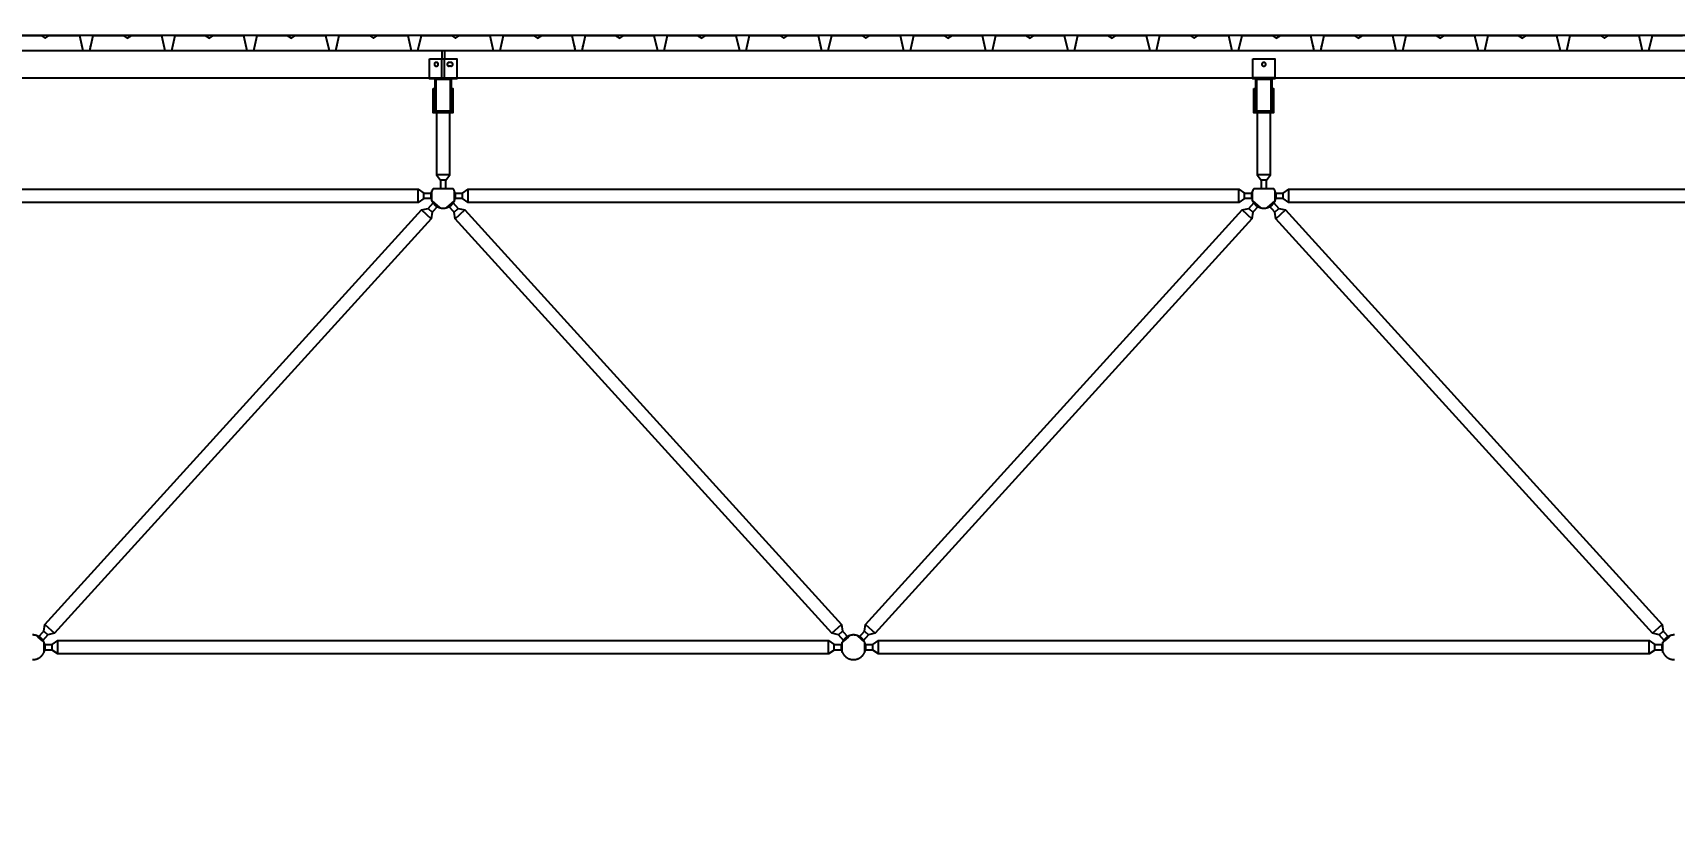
# Model space of a CAD drawing. Header units: centimetres. Extents: x 26569 to 160723, y -3143 to 14565.
# Drawn here: x 33276.7 to 33576.7, y 6232.1 to 6374.3 of the extents above; entities that cross this region are included whole.
import ezdxf

# ---------------------------------------------------------------- set-up
doc = ezdxf.new("R2010")
doc.units = ezdxf.units.CM
doc.header["$LTSCALE"] = 100
doc.linetypes.add('HIDDEN', pattern=[9.525, 6.35, -3.175])
for name, color, linetype in [('A-ANNO-DIMS', 187, 'Continuous'), ('A-ELEV-02', 253, 'Continuous'), ('A-WALL-INSL', 249, 'Continuous'), ('A-WALL-SNWPNL', 200, 'Continuous'), ('S-STEL', 3, 'Continuous')]:
    doc.layers.add(name, color=color, linetype=linetype)
doc.styles.add('Fields_100', font='act_simplex.shx', dxfattribs={"width": 0.8, "height": 20})
doc.dimstyles.new('FIELDS_100', dxfattribs={"dimscale": 0, "dimtxt": 20, "dimasz": 5, "dimexe": 5, "dimexo": 5, "dimgap": 5, "dimtad": 0, "dimdec": 0, "dimzin": 0, "dimdsep": 46, "dimtxsty": 'Fields_100', "dimblk": 'DOT', "dimcen": 0.09, "dimclrt": 50, "dimadec": 0, "dimazin": 0, "dimtfac": 1, "dimtdec": 0, "dimtix": 1, "dimtofl": 0, "dimtmove": 1, "dimatfit": 3, "dimfxl": 5, "dimfxlon": 1, "dimtolj": 1, "dimtzin": 0, "dimarcsym": 0})

# ---------------------------------------------------------------- blocks, each defined once
blk = doc.blocks.new('_Dot')
at = {"color": 0, "linetype": 'ByBlock', "lineweight": -2}
blk.add_line((-0.5, 0), (-1, 0), dxfattribs=at)
at = {"color": 0, "linetype": 'ByBlock', "const_width": 0.5}
blk.add_lwpolyline([(-0.25, 0, 1), (0.25, 0, 1)], format="xyb", close=True, dxfattribs=at)
blk = doc.blocks.new('*D691')
at = {"layer": 'A-ANNO-DIMS', "color": 0, "lineweight": -2, "transparency": 16777216}
for p, q in [((33126.73, 6649.56), (33126.73, 6659.56)), ((34026.73, 6649.56), (34026.73, 6659.56)), ((33131.73, 6654.56), (33545.07, 6654.56)), ((34021.73, 6654.56), (33608.4, 6654.56))]:
    blk.add_line(p, q, dxfattribs=at)
at = {"layer": 'DEFPOINTS', "color": 0, "transparency": 16777216}
for p in [(34026.73, 6654.56), (33126.73, 6232.06), (34026.73, 6232.06)]:
    blk.add_point(p, dxfattribs=at)
at = {"layer": 'A-ANNO-DIMS', "color": 0, "lineweight": -2, "transparency": 16777216, "xscale": 5, "yscale": 5, "zscale": 5, "rotation": 180}
blk.add_blockref('_Dot', (33126.73, 6654.56), dxfattribs=at)
at = {"layer": 'A-ANNO-DIMS', "color": 0, "lineweight": -2, "transparency": 16777216, "xscale": 5, "yscale": 5, "zscale": 5}
blk.add_blockref('_Dot', (34026.73, 6654.56), dxfattribs=at)
at = {"layer": 'A-ANNO-DIMS', "color": 50, "transparency": 16777216, "insert": (33576.73, 6654.56), "char_height": 20, "attachment_point": 5, "style": 'Fields_100'}
blk.add_mtext('\\A1;1800', dxfattribs=at)

msp = doc.modelspace()

# ---------------------------------------------------------------- linework, layer by layer
at = {"layer": 'A-ELEV-02'}
for points in [[(32200.48, 6371.06), (36699.23, 6371.06)], [(33351.48, 6371.06), (33351.48, 6369.56)], [(33351.98, 6371.06), (33351.98, 6369.56)], [(32200.48, 6366.06), (36699.23, 6366.06)], [(33349.23, 6366.06), (33354.23, 6366.06)], [(33352.83, 6368.91), (33352.83, 6368.91), (33352.82, 6368.91), (33352.81, 6368.91), (33352.8, 6368.91), (33352.79, 6368.91), (33352.79, 6368.91), (33352.78, 6368.91), (33352.77, 6368.91), (33352.76, 6368.9), (33352.75, 6368.9), (33352.75, 6368.9), (33352.74, 6368.9), (33352.73, 6368.9), (33352.72, 6368.89), (33352.71, 6368.89), (33352.71, 6368.89), (33352.7, 6368.88), (33352.69, 6368.88), (33352.68, 6368.88), (33352.67, 6368.87), (33352.67, 6368.87), (33352.66, 6368.86), (33352.65, 6368.86), (33352.64, 6368.86), (33352.64, 6368.85), (33352.63, 6368.84), (33352.62, 6368.84), (33352.61, 6368.83), (33352.61, 6368.83), (33352.6, 6368.82), (33352.59, 6368.82), (33352.59, 6368.81), (33352.58, 6368.8), (33352.57, 6368.8), (33352.57, 6368.79), (33352.56, 6368.78), (33352.56, 6368.78), (33352.55, 6368.77), (33352.55, 6368.76), (33352.54, 6368.75), (33352.54, 6368.75), (33352.53, 6368.74), (33352.53, 6368.73), (33352.52, 6368.72), (33352.52, 6368.72), (33352.52, 6368.71), (33352.51, 6368.7), (33352.51, 6368.69), (33352.51, 6368.68), (33352.5, 6368.67), (33352.5, 6368.67), (33352.5, 6368.66), (33352.5, 6368.65), (33352.49, 6368.64), (33352.49, 6368.63), (33352.49, 6368.63), (33352.49, 6368.62), (33352.49, 6368.61), (33352.49, 6368.6), (33352.49, 6368.59), (33352.49, 6368.59), (33352.48, 6368.58), (33352.48, 6368.57), (33352.48, 6368.56), (33352.48, 6368.55), (33352.48, 6368.55), (33352.49, 6368.54), (33352.49, 6368.53), (33352.49, 6368.52), (33352.49, 6368.51), (33352.49, 6368.51), (33352.49, 6368.5), (33352.49, 6368.49), (33352.49, 6368.48), (33352.5, 6368.47), (33352.5, 6368.47), (33352.5, 6368.46), (33352.5, 6368.45), (33352.51, 6368.44), (33352.51, 6368.43), (33352.51, 6368.43), (33352.52, 6368.42), (33352.52, 6368.41), (33352.52, 6368.4), (33352.53, 6368.39), (33352.53, 6368.39), (33352.54, 6368.38), (33352.54, 6368.37), (33352.55, 6368.36), (33352.55, 6368.36), (33352.56, 6368.35), (33352.56, 6368.34), (33352.57, 6368.33), (33352.57, 6368.33), (33352.58, 6368.32), (33352.59, 6368.31), (33352.59, 6368.31), (33352.6, 6368.3), (33352.61, 6368.3), (33352.61, 6368.29), (33352.62, 6368.28), (33352.63, 6368.28), (33352.64, 6368.27), (33352.64, 6368.27), (33352.65, 6368.26), (33352.66, 6368.26), (33352.67, 6368.26), (33352.67, 6368.25), (33352.68, 6368.25), (33352.69, 6368.24), (33352.7, 6368.24), (33352.71, 6368.24), (33352.71, 6368.23), (33352.72, 6368.23), (33352.73, 6368.23), (33352.74, 6368.23), (33352.75, 6368.22), (33352.75, 6368.22), (33352.76, 6368.22), (33352.77, 6368.22), (33352.78, 6368.22), (33352.79, 6368.22), (33352.79, 6368.21), (33352.8, 6368.21), (33352.81, 6368.21), (33352.82, 6368.21), (33352.83, 6368.21), (33352.83, 6368.21)], [(33353.13, 6368.91), (33352.83, 6368.91)], [(33353.13, 6368.21), (33352.83, 6368.21)], [(33353.13, 6368.21), (33353.14, 6368.21), (33353.15, 6368.21), (33353.16, 6368.21), (33353.17, 6368.21), (33353.17, 6368.21), (33353.18, 6368.22), (33353.19, 6368.22), (33353.2, 6368.22), (33353.21, 6368.22), (33353.21, 6368.22), (33353.22, 6368.22), (33353.23, 6368.23), (33353.24, 6368.23), (33353.25, 6368.23), (33353.26, 6368.23), (33353.26, 6368.24), (33353.27, 6368.24), (33353.28, 6368.24), (33353.29, 6368.25), (33353.3, 6368.25), (33353.3, 6368.26), (33353.31, 6368.26), (33353.32, 6368.26), (33353.33, 6368.27), (33353.33, 6368.27), (33353.34, 6368.28), (33353.35, 6368.28), (33353.35, 6368.29), (33353.36, 6368.3), (33353.37, 6368.3), (33353.38, 6368.31), (33353.38, 6368.31), (33353.39, 6368.32), (33353.39, 6368.33), (33353.4, 6368.33), (33353.41, 6368.34), (33353.41, 6368.35), (33353.42, 6368.36), (33353.42, 6368.36), (33353.43, 6368.37), (33353.43, 6368.38), (33353.44, 6368.39), (33353.44, 6368.39), (33353.45, 6368.4), (33353.45, 6368.41), (33353.45, 6368.42), (33353.46, 6368.43), (33353.46, 6368.43), (33353.46, 6368.44), (33353.47, 6368.45), (33353.47, 6368.46), (33353.47, 6368.47), (33353.47, 6368.47), (33353.48, 6368.48), (33353.48, 6368.49), (33353.48, 6368.5), (33353.48, 6368.51), (33353.48, 6368.51), (33353.48, 6368.52), (33353.48, 6368.53), (33353.48, 6368.54), (33353.48, 6368.55), (33353.48, 6368.55), (33353.48, 6368.56), (33353.48, 6368.57), (33353.48, 6368.58), (33353.48, 6368.59), (33353.48, 6368.59), (33353.48, 6368.6), (33353.48, 6368.61), (33353.48, 6368.62), (33353.48, 6368.63), (33353.48, 6368.63), (33353.48, 6368.64), (33353.47, 6368.65), (33353.47, 6368.66), (33353.47, 6368.67), (33353.47, 6368.67), (33353.46, 6368.68), (33353.46, 6368.69), (33353.46, 6368.7), (33353.45, 6368.71), (33353.45, 6368.72), (33353.45, 6368.72), (33353.44, 6368.73), (33353.44, 6368.74), (33353.43, 6368.75), (33353.43, 6368.75), (33353.42, 6368.76), (33353.42, 6368.77), (33353.41, 6368.78), (33353.41, 6368.78), (33353.4, 6368.79), (33353.39, 6368.8), (33353.39, 6368.8), (33353.38, 6368.81), (33353.38, 6368.82), (33353.37, 6368.82), (33353.36, 6368.83), (33353.35, 6368.83), (33353.35, 6368.84), (33353.34, 6368.84), (33353.33, 6368.85), (33353.33, 6368.86), (33353.32, 6368.86), (33353.31, 6368.86), (33353.3, 6368.87), (33353.3, 6368.87), (33353.29, 6368.88), (33353.28, 6368.88), (33353.27, 6368.88), (33353.26, 6368.89), (33353.26, 6368.89), (33353.25, 6368.89), (33353.24, 6368.9), (33353.23, 6368.9), (33353.22, 6368.9), (33353.21, 6368.9), (33353.21, 6368.9), (33353.2, 6368.91), (33353.19, 6368.91), (33353.18, 6368.91), (33353.17, 6368.91), (33353.17, 6368.91), (33353.16, 6368.91), (33353.15, 6368.91), (33353.14, 6368.91), (33353.13, 6368.91)], [(33503.73, 6366.06), (33499.73, 6366.06)], [(33349.93, 6363.26), (33350.18, 6363.26)], [(33353.28, 6363.26), (33353.53, 6363.26)], [(33499.93, 6363.26), (33500.18, 6363.26)], [(33503.28, 6363.26), (33503.53, 6363.26)], [(33349.93, 6362.56), (33350.18, 6362.56)], [(33353.28, 6362.56), (33353.53, 6362.56)], [(33499.93, 6362.56), (33500.18, 6362.56)], [(33503.28, 6362.56), (33503.53, 6362.56)], [(33350.53, 6359.66), (33350.53, 6348.36), (33351.23, 6347.36), (33351.23, 6345.86)], [(33352.23, 6345.86), (33352.23, 6347.36), (33352.94, 6348.36), (33352.94, 6359.66)], [(33500.53, 6359.66), (33500.53, 6348.36), (33501.23, 6347.36), (33501.23, 6345.86)], [(33502.23, 6345.86), (33502.23, 6347.36), (33502.94, 6348.36), (33502.94, 6359.66)], [(33352.94, 6348.36), (33350.53, 6348.36)], [(33502.94, 6348.36), (33500.53, 6348.36)], [(33203.78, 6345.01), (33205.28, 6345.01), (33206.28, 6345.72), (33347.18, 6345.72), (33348.18, 6345.01), (33349.68, 6345.01)], [(33347.18, 6343.3), (33347.18, 6345.72)], [(33348.18, 6344.01), (33348.18, 6345.01)], [(33349.93, 6345.86), (33349.89, 6345.8), (33349.85, 6345.74), (33349.81, 6345.68), (33349.77, 6345.61), (33349.73, 6345.54), (33349.7, 6345.47), (33349.67, 6345.4), (33349.64, 6345.33), (33349.61, 6345.26), (33349.6, 6345.22), (33349.59, 6345.18), (33349.57, 6345.14), (33349.56, 6345.11), (33349.55, 6345.07), (33349.54, 6345.03), (33349.54, 6344.99), (33349.53, 6344.95), (33349.52, 6344.91), (33349.51, 6344.87), (33349.51, 6344.83), (33349.5, 6344.79), (33349.5, 6344.75), (33349.49, 6344.71), (33349.49, 6344.67), (33349.49, 6344.63), (33349.49, 6344.59), (33349.48, 6344.55), (33349.48, 6344.52), (33349.48, 6344.48), (33349.49, 6344.44), (33349.49, 6344.4), (33349.49, 6344.36), (33349.49, 6344.32), (33349.5, 6344.28), (33349.5, 6344.24), (33349.51, 6344.2), (33349.51, 6344.16), (33349.53, 6344.08), (33349.54, 6344.01), (33349.56, 6343.93), (33349.58, 6343.86), (33349.61, 6343.78), (33349.63, 6343.71), (33349.66, 6343.64), (33349.69, 6343.57), (33349.72, 6343.51), (33349.76, 6343.44), (33349.79, 6343.37), (33349.83, 6343.31), (33349.87, 6343.25), (33349.92, 6343.18), (33349.96, 6343.12), (33350.01, 6343.06), (33350.07, 6343), (33350.12, 6342.95), (33350.15, 6342.92), (33350.17, 6342.89), (33350.2, 6342.86), (33350.23, 6342.84), (33350.26, 6342.81), (33350.29, 6342.78), (33350.32, 6342.76), (33350.35, 6342.73), (33350.39, 6342.71), (33350.42, 6342.69), (33350.45, 6342.66), (33350.48, 6342.64), (33350.52, 6342.62), (33350.55, 6342.6), (33350.59, 6342.58), (33350.62, 6342.56), (33350.65, 6342.54), (33350.69, 6342.52), (33350.73, 6342.5), (33350.76, 6342.48), (33350.8, 6342.47), (33350.83, 6342.45), (33350.87, 6342.43), (33350.91, 6342.42), (33350.94, 6342.41), (33350.98, 6342.39), (33351.02, 6342.38), (33351.06, 6342.37), (33351.13, 6342.34), (33351.21, 6342.33), (33351.28, 6342.31), (33351.36, 6342.29), (33351.43, 6342.28), (33351.51, 6342.27), (33351.59, 6342.27), (33351.66, 6342.26), (33351.73, 6342.26), (33351.81, 6342.26), (33351.88, 6342.27), (33351.96, 6342.27), (33352.03, 6342.28), (33352.11, 6342.29), (33352.19, 6342.31), (33352.26, 6342.33), (33352.34, 6342.34), (33352.41, 6342.37), (33352.45, 6342.38), (33352.49, 6342.39), (33352.52, 6342.41), (33352.56, 6342.42), (33352.6, 6342.43), (33352.63, 6342.45), (33352.67, 6342.47), (33352.71, 6342.48), (33352.74, 6342.5), (33352.78, 6342.52), (33352.81, 6342.54), (33352.85, 6342.56), (33352.88, 6342.58), (33352.92, 6342.6), (33352.95, 6342.62), (33352.98, 6342.64), (33353.02, 6342.66), (33353.05, 6342.69), (33353.08, 6342.71), (33353.11, 6342.73), (33353.15, 6342.76), (33353.18, 6342.78), (33353.21, 6342.81), (33353.24, 6342.84), (33353.27, 6342.86), (33353.29, 6342.89), (33353.32, 6342.92), (33353.35, 6342.95), (33353.4, 6343), (33353.45, 6343.06), (33353.5, 6343.12), (33353.55, 6343.18), (33353.59, 6343.25), (33353.64, 6343.31), (33353.68, 6343.37), (33353.71, 6343.44), (33353.75, 6343.51), (33353.78, 6343.57), (33353.81, 6343.64), (33353.84, 6343.71), (33353.86, 6343.78), (33353.89, 6343.86), (33353.91, 6343.93), (33353.93, 6344.01), (33353.94, 6344.08), (33353.96, 6344.16), (33353.96, 6344.2), (33353.97, 6344.24), (33353.97, 6344.28), (33353.98, 6344.32), (33353.98, 6344.36), (33353.98, 6344.4), (33353.98, 6344.44), (33353.98, 6344.48), (33353.98, 6344.52), (33353.98, 6344.55), (33353.98, 6344.59), (33353.98, 6344.63), (33353.98, 6344.67), (33353.98, 6344.71), (33353.97, 6344.75), (33353.97, 6344.79), (33353.96, 6344.83), (33353.96, 6344.87), (33353.95, 6344.91), (33353.94, 6344.95), (33353.93, 6344.99), (33353.92, 6345.03), (33353.91, 6345.07), (33353.9, 6345.11), (33353.89, 6345.14), (33353.88, 6345.18), (33353.87, 6345.22), (33353.86, 6345.26), (33353.83, 6345.33), (33353.8, 6345.4), (33353.77, 6345.47), (33353.73, 6345.54), (33353.7, 6345.61), (33353.66, 6345.68), (33353.62, 6345.74), (33353.58, 6345.8), (33353.53, 6345.86)], [(33349.68, 6343.58), (33349.68, 6345.44)], [(33349.93, 6345.86), (33353.53, 6345.86)], [(33352.23, 6347.36), (33351.23, 6347.36)], [(33353.78, 6345.01), (33355.28, 6345.01), (33356.28, 6345.72), (33497.18, 6345.72), (33498.18, 6345.01), (33499.68, 6345.01)], [(33353.78, 6343.58), (33353.78, 6345.44)], [(33355.28, 6344.01), (33355.28, 6345.01)], [(33356.28, 6343.3), (33356.28, 6345.72)], [(33497.18, 6343.3), (33497.18, 6345.72)], [(33498.18, 6344.01), (33498.18, 6345.01)], [(33499.93, 6345.86), (33499.89, 6345.8), (33499.85, 6345.74), (33499.81, 6345.68), (33499.77, 6345.61), (33499.73, 6345.54), (33499.7, 6345.47), (33499.67, 6345.4), (33499.64, 6345.33), (33499.61, 6345.26), (33499.6, 6345.22), (33499.59, 6345.18), (33499.57, 6345.14), (33499.56, 6345.11), (33499.55, 6345.07), (33499.54, 6345.03), (33499.54, 6344.99), (33499.53, 6344.95), (33499.52, 6344.91), (33499.51, 6344.87), (33499.51, 6344.83), (33499.5, 6344.79), (33499.5, 6344.75), (33499.49, 6344.71), (33499.49, 6344.67), (33499.49, 6344.63), (33499.49, 6344.59), (33499.48, 6344.55), (33499.48, 6344.52), (33499.48, 6344.48), (33499.49, 6344.44), (33499.49, 6344.4), (33499.49, 6344.36), (33499.49, 6344.32), (33499.5, 6344.28), (33499.5, 6344.24), (33499.51, 6344.2), (33499.51, 6344.16), (33499.53, 6344.08), (33499.54, 6344.01), (33499.56, 6343.93), (33499.58, 6343.86), (33499.61, 6343.78), (33499.63, 6343.71), (33499.66, 6343.64), (33499.69, 6343.57), (33499.72, 6343.51), (33499.76, 6343.44), (33499.79, 6343.37), (33499.83, 6343.31), (33499.87, 6343.25), (33499.92, 6343.18), (33499.96, 6343.12), (33500.01, 6343.06), (33500.07, 6343), (33500.12, 6342.95), (33500.15, 6342.92), (33500.17, 6342.89), (33500.2, 6342.86), (33500.23, 6342.84), (33500.26, 6342.81), (33500.29, 6342.78), (33500.32, 6342.76), (33500.35, 6342.73), (33500.39, 6342.71), (33500.42, 6342.69), (33500.45, 6342.66), (33500.48, 6342.64), (33500.52, 6342.62), (33500.55, 6342.6), (33500.59, 6342.58), (33500.62, 6342.56), (33500.65, 6342.54), (33500.69, 6342.52), (33500.73, 6342.5), (33500.76, 6342.48), (33500.8, 6342.47), (33500.83, 6342.45), (33500.87, 6342.43), (33500.91, 6342.42), (33500.94, 6342.41), (33500.98, 6342.39), (33501.02, 6342.38), (33501.06, 6342.37), (33501.13, 6342.34), (33501.21, 6342.33), (33501.28, 6342.31), (33501.36, 6342.29), (33501.43, 6342.28), (33501.51, 6342.27), (33501.59, 6342.27), (33501.66, 6342.26), (33501.73, 6342.26), (33501.81, 6342.26), (33501.88, 6342.27), (33501.96, 6342.27), (33502.03, 6342.28), (33502.11, 6342.29), (33502.19, 6342.31), (33502.26, 6342.33), (33502.34, 6342.34), (33502.41, 6342.37), (33502.45, 6342.38), (33502.49, 6342.39), (33502.52, 6342.41), (33502.56, 6342.42), (33502.6, 6342.43), (33502.63, 6342.45), (33502.67, 6342.47), (33502.71, 6342.48), (33502.74, 6342.5), (33502.78, 6342.52), (33502.81, 6342.54), (33502.85, 6342.56), (33502.88, 6342.58), (33502.92, 6342.6), (33502.95, 6342.62), (33502.98, 6342.64), (33503.02, 6342.66), (33503.05, 6342.69), (33503.08, 6342.71), (33503.11, 6342.73), (33503.15, 6342.76), (33503.18, 6342.78), (33503.21, 6342.81), (33503.24, 6342.84), (33503.27, 6342.86), (33503.29, 6342.89), (33503.32, 6342.92), (33503.35, 6342.95), (33503.4, 6343), (33503.45, 6343.06), (33503.5, 6343.12), (33503.55, 6343.18), (33503.59, 6343.25), (33503.64, 6343.31), (33503.68, 6343.37), (33503.71, 6343.44), (33503.75, 6343.51), (33503.78, 6343.57), (33503.81, 6343.64), (33503.84, 6343.71), (33503.86, 6343.78), (33503.89, 6343.86), (33503.91, 6343.93), (33503.93, 6344.01), (33503.94, 6344.08), (33503.96, 6344.16), (33503.96, 6344.2), (33503.97, 6344.24), (33503.97, 6344.28), (33503.98, 6344.32), (33503.98, 6344.36), (33503.98, 6344.4), (33503.98, 6344.44), (33503.98, 6344.48), (33503.98, 6344.52), (33503.98, 6344.55), (33503.98, 6344.59), (33503.98, 6344.63), (33503.98, 6344.67), (33503.98, 6344.71), (33503.97, 6344.75), (33503.97, 6344.79), (33503.96, 6344.83), (33503.96, 6344.87), (33503.95, 6344.91), (33503.94, 6344.95), (33503.93, 6344.99), (33503.92, 6345.03), (33503.91, 6345.07), (33503.9, 6345.11), (33503.89, 6345.14), (33503.88, 6345.18), (33503.87, 6345.22), (33503.86, 6345.26), (33503.83, 6345.33), (33503.8, 6345.4), (33503.77, 6345.47), (33503.73, 6345.54), (33503.7, 6345.61), (33503.66, 6345.68), (33503.62, 6345.74), (33503.58, 6345.8), (33503.53, 6345.86)], [(33499.68, 6343.58), (33499.68, 6345.44)], [(33499.93, 6345.86), (33503.53, 6345.86)], [(33502.23, 6347.36), (33501.23, 6347.36)], [(33503.78, 6345.01), (33505.28, 6345.01), (33506.28, 6345.72), (33647.18, 6345.72), (33648.18, 6345.01), (33649.68, 6345.01)], [(33503.78, 6343.58), (33503.78, 6345.44)], [(33505.28, 6344.01), (33505.28, 6345.01)], [(33506.28, 6343.3), (33506.28, 6345.72)], [(33349.68, 6344.01), (33348.18, 6344.01), (33347.18, 6343.3), (33206.28, 6343.3), (33205.28, 6344.01), (33203.78, 6344.01)], [(33348.98, 6342.22), (33349.72, 6341.55)], [(33349.67, 6343.62), (33351.04, 6342.37)], [(33352.43, 6342.37), (33353.8, 6343.62)], [(33353.75, 6341.55), (33354.49, 6342.22)], [(33499.68, 6344.01), (33498.18, 6344.01), (33497.18, 6343.3), (33356.28, 6343.3), (33355.28, 6344.01), (33353.78, 6344.01)], [(33498.98, 6342.22), (33499.72, 6341.55)], [(33499.67, 6343.62), (33501.04, 6342.37)], [(33502.43, 6342.37), (33503.8, 6343.62)], [(33503.75, 6341.55), (33504.49, 6342.22)], [(33649.68, 6344.01), (33648.18, 6344.01), (33647.18, 6343.3), (33506.28, 6343.3), (33505.28, 6344.01), (33503.78, 6344.01)], [(33347.78, 6341.96), (33349.57, 6340.33)], [(33353.9, 6340.33), (33355.69, 6341.96)], [(33497.78, 6341.96), (33499.57, 6340.33)], [(33503.9, 6340.33), (33505.69, 6341.96)], [(33276.68, 6259.76), (33276.73, 6259.76), (33276.78, 6259.76), (33276.83, 6259.76), (33276.89, 6259.77), (33276.94, 6259.77), (33276.99, 6259.78), (33277.04, 6259.78), (33277.09, 6259.79), (33277.14, 6259.8), (33277.2, 6259.81), (33277.25, 6259.82), (33277.3, 6259.83), (33277.35, 6259.85), (33277.41, 6259.86), (33277.46, 6259.88), (33277.51, 6259.9), (33277.56, 6259.92), (33277.61, 6259.94), (33277.67, 6259.96), (33277.72, 6259.99), (33277.77, 6260.01), (33277.82, 6260.04), (33277.87, 6260.07), (33277.92, 6260.1), (33277.97, 6260.13), (33278.01, 6260.16), (33278.06, 6260.19), (33278.11, 6260.23), (33278.15, 6260.27), (33278.2, 6260.3), (33278.24, 6260.34), (33278.28, 6260.38), (33278.33, 6260.42), (33278.37, 6260.46), (33278.41, 6260.51), (33278.44, 6260.55), (33278.48, 6260.59), (33278.52, 6260.64), (33278.55, 6260.69), (33278.59, 6260.73), (33278.62, 6260.78), (33278.65, 6260.83), (33278.68, 6260.88), (33278.71, 6260.93), (33278.73, 6260.98), (33278.76, 6261.03), (33278.78, 6261.08), (33278.81, 6261.13), (33278.83, 6261.18), (33278.85, 6261.24), (33278.86, 6261.29), (33278.88, 6261.34), (33278.9, 6261.39), (33278.91, 6261.45), (33278.92, 6261.5), (33278.94, 6261.55), (33278.95, 6261.6), (33278.96, 6261.66), (33278.96, 6261.71), (33278.97, 6261.76), (33278.98, 6261.81), (33278.98, 6261.86), (33278.98, 6261.91), (33278.98, 6261.96), (33278.98, 6262.01), (33278.98, 6262.06), (33278.98, 6262.11), (33278.98, 6262.16), (33278.98, 6262.21), (33278.97, 6262.27), (33278.96, 6262.32), (33278.96, 6262.37), (33278.95, 6262.42), (33278.94, 6262.47), (33278.92, 6262.53), (33278.91, 6262.58), (33278.9, 6262.63), (33278.88, 6262.68), (33278.86, 6262.74), (33278.85, 6262.79), (33278.83, 6262.84), (33278.81, 6262.89), (33278.78, 6262.94), (33278.76, 6262.99), (33278.73, 6263.05), (33278.71, 6263.1), (33278.68, 6263.15), (33278.65, 6263.19), (33278.62, 6263.24), (33278.59, 6263.29), (33278.55, 6263.34), (33278.52, 6263.38), (33278.48, 6263.43), (33278.44, 6263.48), (33278.41, 6263.52), (33278.37, 6263.56), (33278.33, 6263.6), (33278.28, 6263.64), (33278.24, 6263.68), (33278.2, 6263.72), (33278.15, 6263.76), (33278.11, 6263.8), (33278.06, 6263.83), (33278.01, 6263.86), (33277.97, 6263.9), (33277.92, 6263.93), (33277.87, 6263.96), (33277.82, 6263.98), (33277.77, 6264.01), (33277.72, 6264.04), (33277.67, 6264.06), (33277.61, 6264.08), (33277.56, 6264.1), (33277.51, 6264.12), (33277.46, 6264.14), (33277.41, 6264.16), (33277.35, 6264.18), (33277.3, 6264.19), (33277.25, 6264.2), (33277.2, 6264.21), (33277.14, 6264.22), (33277.09, 6264.23), (33277.04, 6264.24), (33276.99, 6264.25), (33276.94, 6264.25), (33276.89, 6264.26), (33276.83, 6264.26), (33276.78, 6264.26), (33276.73, 6264.26), (33276.68, 6264.26)], [(33277.43, 6264.15), (33278.8, 6262.91)], [(33278.75, 6264.98), (33279.49, 6264.3)], [(33278.9, 6266.19), (33280.69, 6264.57)], [(33422.78, 6264.57), (33424.57, 6266.19)], [(33423.98, 6264.3), (33424.72, 6264.98)], [(33424.67, 6262.91), (33426.04, 6264.15)], [(33427.43, 6264.15), (33428.8, 6262.91)], [(33428.75, 6264.98), (33429.49, 6264.3)], [(33428.9, 6266.19), (33430.69, 6264.57)], [(33572.78, 6264.57), (33574.57, 6266.19)], [(33573.98, 6264.3), (33574.72, 6264.98)], [(33576.78, 6264.26), (33576.73, 6264.26), (33576.68, 6264.26), (33576.63, 6264.26), (33576.58, 6264.26), (33576.53, 6264.25), (33576.48, 6264.25), (33576.43, 6264.24), (33576.38, 6264.23), (33576.32, 6264.22), (33576.27, 6264.21), (33576.22, 6264.2), (33576.17, 6264.19), (33576.12, 6264.18), (33576.06, 6264.16), (33576.01, 6264.14), (33575.96, 6264.12), (33575.91, 6264.1), (33575.85, 6264.08), (33575.8, 6264.06), (33575.75, 6264.04), (33575.7, 6264.01), (33575.65, 6263.98), (33575.6, 6263.96), (33575.55, 6263.93), (33575.5, 6263.9), (33575.46, 6263.86), (33575.41, 6263.83), (33575.36, 6263.8), (33575.32, 6263.76), (33575.27, 6263.72), (33575.23, 6263.68), (33575.19, 6263.64), (33575.14, 6263.6), (33575.1, 6263.56), (33575.06, 6263.52), (33575.02, 6263.48), (33574.99, 6263.43), (33574.95, 6263.38), (33574.92, 6263.34), (33574.88, 6263.29), (33574.85, 6263.24), (33574.82, 6263.19), (33574.79, 6263.15), (33574.76, 6263.1), (33574.74, 6263.05), (33574.71, 6262.99), (33574.69, 6262.94), (33574.66, 6262.89), (33574.64, 6262.84), (33574.62, 6262.79), (33574.6, 6262.74), (33574.59, 6262.68), (33574.57, 6262.63), (33574.56, 6262.58), (33574.54, 6262.53), (33574.53, 6262.47), (33574.52, 6262.42), (33574.51, 6262.37), (33574.51, 6262.32), (33574.5, 6262.27), (33574.49, 6262.21), (33574.49, 6262.16), (33574.49, 6262.11), (33574.48, 6262.06), (33574.48, 6262.01), (33574.48, 6261.96), (33574.49, 6261.91), (33574.49, 6261.86), (33574.49, 6261.81), (33574.5, 6261.76), (33574.51, 6261.71), (33574.51, 6261.66), (33574.52, 6261.6), (33574.53, 6261.55), (33574.54, 6261.5), (33574.56, 6261.45), (33574.57, 6261.39), (33574.59, 6261.34), (33574.6, 6261.29), (33574.62, 6261.24), (33574.64, 6261.18), (33574.66, 6261.13), (33574.69, 6261.08), (33574.71, 6261.03), (33574.74, 6260.98), (33574.76, 6260.93), (33574.79, 6260.88), (33574.82, 6260.83), (33574.85, 6260.78), (33574.88, 6260.73), (33574.92, 6260.69), (33574.95, 6260.64), (33574.99, 6260.59), (33575.02, 6260.55), (33575.06, 6260.51), (33575.1, 6260.46), (33575.14, 6260.42), (33575.19, 6260.38), (33575.23, 6260.34), (33575.27, 6260.3), (33575.32, 6260.27), (33575.36, 6260.23), (33575.41, 6260.19), (33575.46, 6260.16), (33575.5, 6260.13), (33575.55, 6260.1), (33575.6, 6260.07), (33575.65, 6260.04), (33575.7, 6260.01), (33575.75, 6259.99), (33575.8, 6259.96), (33575.85, 6259.94), (33575.91, 6259.92), (33575.96, 6259.9), (33576.01, 6259.88), (33576.06, 6259.86), (33576.12, 6259.85), (33576.17, 6259.83), (33576.22, 6259.82), (33576.27, 6259.81), (33576.32, 6259.8), (33576.38, 6259.79), (33576.43, 6259.78), (33576.48, 6259.78), (33576.53, 6259.77), (33576.58, 6259.77), (33576.63, 6259.76), (33576.68, 6259.76), (33576.73, 6259.76), (33576.78, 6259.76)], [(33574.67, 6262.91), (33576.04, 6264.15)], [(33278.78, 6262.51), (33280.28, 6262.51), (33281.28, 6263.22), (33422.18, 6263.22), (33423.18, 6262.51), (33424.68, 6262.51)], [(33278.78, 6261.08), (33278.78, 6262.94)], [(33424.68, 6261.51), (33423.18, 6261.51), (33422.18, 6260.8), (33281.28, 6260.8), (33280.28, 6261.51), (33278.78, 6261.51)], [(33280.28, 6261.51), (33280.28, 6262.51)], [(33281.28, 6260.8), (33281.28, 6263.22)], [(33422.18, 6260.8), (33422.18, 6263.22)], [(33423.18, 6261.51), (33423.18, 6262.51)], [(33424.68, 6261.08), (33424.68, 6262.94)], [(33428.78, 6262.51), (33430.28, 6262.51), (33431.28, 6263.22), (33572.18, 6263.22), (33573.18, 6262.51), (33574.68, 6262.51)], [(33428.78, 6261.08), (33428.78, 6262.94)], [(33574.68, 6261.51), (33573.18, 6261.51), (33572.18, 6260.8), (33431.28, 6260.8), (33430.28, 6261.51), (33428.78, 6261.51)], [(33430.28, 6261.51), (33430.28, 6262.51)], [(33431.28, 6260.8), (33431.28, 6263.22)], [(33572.18, 6260.8), (33572.18, 6263.22)], [(33573.18, 6261.51), (33573.18, 6262.51)], [(33574.68, 6261.08), (33574.68, 6262.94)]]:
    msp.add_lwpolyline(points, dxfattribs=at)
for points in [[(33349.23, 6369.56), (33354.23, 6369.56), (33354.23, 6365.91), (33349.23, 6365.91)], [(33499.73, 6369.56), (33503.73, 6369.56), (33503.73, 6365.91), (33499.73, 6365.91)], [(33350.83, 6368.56), (33350.83, 6368.57), (33350.83, 6368.58), (33350.83, 6368.59), (33350.83, 6368.59), (33350.83, 6368.6), (33350.83, 6368.61), (33350.83, 6368.62), (33350.83, 6368.63), (33350.83, 6368.63), (33350.83, 6368.64), (33350.82, 6368.65), (33350.82, 6368.66), (33350.82, 6368.67), (33350.82, 6368.67), (33350.81, 6368.68), (33350.81, 6368.69), (33350.81, 6368.7), (33350.8, 6368.71), (33350.8, 6368.72), (33350.8, 6368.72), (33350.79, 6368.73), (33350.79, 6368.74), (33350.78, 6368.75), (33350.78, 6368.75), (33350.77, 6368.76), (33350.77, 6368.77), (33350.76, 6368.78), (33350.76, 6368.78), (33350.75, 6368.79), (33350.74, 6368.8), (33350.74, 6368.8), (33350.73, 6368.81), (33350.73, 6368.82), (33350.72, 6368.82), (33350.71, 6368.83), (33350.7, 6368.83), (33350.7, 6368.84), (33350.69, 6368.84), (33350.68, 6368.85), (33350.68, 6368.86), (33350.67, 6368.86), (33350.66, 6368.86), (33350.65, 6368.87), (33350.65, 6368.87), (33350.64, 6368.88), (33350.63, 6368.88), (33350.62, 6368.88), (33350.61, 6368.89), (33350.61, 6368.89), (33350.6, 6368.89), (33350.59, 6368.9), (33350.58, 6368.9), (33350.57, 6368.9), (33350.56, 6368.9), (33350.56, 6368.9), (33350.55, 6368.91), (33350.54, 6368.91), (33350.53, 6368.91), (33350.52, 6368.91), (33350.52, 6368.91), (33350.51, 6368.91), (33350.5, 6368.91), (33350.49, 6368.91), (33350.48, 6368.91), (33350.48, 6368.91), (33350.47, 6368.91), (33350.46, 6368.91), (33350.45, 6368.91), (33350.44, 6368.91), (33350.44, 6368.91), (33350.43, 6368.91), (33350.42, 6368.91), (33350.41, 6368.9), (33350.4, 6368.9), (33350.4, 6368.9), (33350.39, 6368.9), (33350.38, 6368.9), (33350.37, 6368.89), (33350.36, 6368.89), (33350.36, 6368.89), (33350.35, 6368.88), (33350.34, 6368.88), (33350.33, 6368.88), (33350.32, 6368.87), (33350.32, 6368.87), (33350.31, 6368.86), (33350.3, 6368.86), (33350.29, 6368.86), (33350.29, 6368.85), (33350.28, 6368.84), (33350.27, 6368.84), (33350.26, 6368.83), (33350.26, 6368.83), (33350.25, 6368.82), (33350.24, 6368.82), (33350.24, 6368.81), (33350.23, 6368.8), (33350.22, 6368.8), (33350.22, 6368.79), (33350.21, 6368.78), (33350.21, 6368.78), (33350.2, 6368.77), (33350.2, 6368.76), (33350.19, 6368.75), (33350.19, 6368.75), (33350.18, 6368.74), (33350.18, 6368.73), (33350.17, 6368.72), (33350.17, 6368.72), (33350.17, 6368.71), (33350.16, 6368.7), (33350.16, 6368.69), (33350.16, 6368.68), (33350.15, 6368.67), (33350.15, 6368.67), (33350.15, 6368.66), (33350.15, 6368.65), (33350.14, 6368.64), (33350.14, 6368.63), (33350.14, 6368.63), (33350.14, 6368.62), (33350.14, 6368.61), (33350.14, 6368.6), (33350.14, 6368.59), (33350.14, 6368.59), (33350.13, 6368.58), (33350.13, 6368.57), (33350.13, 6368.56), (33350.13, 6368.55), (33350.13, 6368.55), (33350.14, 6368.54), (33350.14, 6368.53), (33350.14, 6368.52), (33350.14, 6368.51), (33350.14, 6368.51), (33350.14, 6368.5), (33350.14, 6368.49), (33350.14, 6368.48), (33350.15, 6368.47), (33350.15, 6368.47), (33350.15, 6368.46), (33350.15, 6368.45), (33350.16, 6368.44), (33350.16, 6368.43), (33350.16, 6368.43), (33350.17, 6368.42), (33350.17, 6368.41), (33350.17, 6368.4), (33350.18, 6368.39), (33350.18, 6368.39), (33350.19, 6368.38), (33350.19, 6368.37), (33350.2, 6368.36), (33350.2, 6368.36), (33350.21, 6368.35), (33350.21, 6368.34), (33350.22, 6368.33), (33350.22, 6368.33), (33350.23, 6368.32), (33350.24, 6368.31), (33350.24, 6368.31), (33350.25, 6368.3), (33350.26, 6368.3), (33350.26, 6368.29), (33350.27, 6368.28), (33350.28, 6368.28), (33350.29, 6368.27), (33350.29, 6368.27), (33350.3, 6368.26), (33350.31, 6368.26), (33350.32, 6368.26), (33350.32, 6368.25), (33350.33, 6368.25), (33350.34, 6368.24), (33350.35, 6368.24), (33350.36, 6368.24), (33350.36, 6368.23), (33350.37, 6368.23), (33350.38, 6368.23), (33350.39, 6368.23), (33350.4, 6368.22), (33350.4, 6368.22), (33350.41, 6368.22), (33350.42, 6368.22), (33350.43, 6368.22), (33350.44, 6368.22), (33350.44, 6368.21), (33350.45, 6368.21), (33350.46, 6368.21), (33350.47, 6368.21), (33350.48, 6368.21), (33350.48, 6368.21), (33350.49, 6368.21), (33350.5, 6368.21), (33350.51, 6368.21), (33350.52, 6368.21), (33350.52, 6368.21), (33350.53, 6368.22), (33350.54, 6368.22), (33350.55, 6368.22), (33350.56, 6368.22), (33350.56, 6368.22), (33350.57, 6368.22), (33350.58, 6368.23), (33350.59, 6368.23), (33350.6, 6368.23), (33350.61, 6368.23), (33350.61, 6368.24), (33350.62, 6368.24), (33350.63, 6368.24), (33350.64, 6368.25), (33350.65, 6368.25), (33350.65, 6368.26), (33350.66, 6368.26), (33350.67, 6368.26), (33350.68, 6368.27), (33350.68, 6368.27), (33350.69, 6368.28), (33350.7, 6368.28), (33350.7, 6368.29), (33350.71, 6368.3), (33350.72, 6368.3), (33350.73, 6368.31), (33350.73, 6368.31), (33350.74, 6368.32), (33350.74, 6368.33), (33350.75, 6368.33), (33350.76, 6368.34), (33350.76, 6368.35), (33350.77, 6368.36), (33350.77, 6368.36), (33350.78, 6368.37), (33350.78, 6368.38), (33350.79, 6368.39), (33350.79, 6368.39), (33350.8, 6368.4), (33350.8, 6368.41), (33350.8, 6368.42), (33350.81, 6368.43), (33350.81, 6368.43), (33350.81, 6368.44), (33350.82, 6368.45), (33350.82, 6368.46), (33350.82, 6368.47), (33350.82, 6368.47), (33350.83, 6368.48), (33350.83, 6368.49), (33350.83, 6368.5), (33350.83, 6368.51), (33350.83, 6368.51), (33350.83, 6368.52), (33350.83, 6368.53), (33350.83, 6368.54), (33350.83, 6368.55), (33350.83, 6368.55)], [(33502.08, 6368.56), (33502.08, 6368.57), (33502.08, 6368.58), (33502.08, 6368.59), (33502.08, 6368.59), (33502.08, 6368.6), (33502.08, 6368.61), (33502.08, 6368.62), (33502.08, 6368.63), (33502.08, 6368.63), (33502.08, 6368.64), (33502.07, 6368.65), (33502.07, 6368.66), (33502.07, 6368.67), (33502.07, 6368.67), (33502.06, 6368.68), (33502.06, 6368.69), (33502.06, 6368.7), (33502.05, 6368.71), (33502.05, 6368.72), (33502.05, 6368.72), (33502.04, 6368.73), (33502.04, 6368.74), (33502.03, 6368.75), (33502.03, 6368.75), (33502.02, 6368.76), (33502.02, 6368.77), (33502.01, 6368.78), (33502.01, 6368.78), (33502, 6368.79), (33501.99, 6368.8), (33501.99, 6368.8), (33501.98, 6368.81), (33501.98, 6368.82), (33501.97, 6368.82), (33501.96, 6368.83), (33501.95, 6368.83), (33501.95, 6368.84), (33501.94, 6368.84), (33501.93, 6368.85), (33501.93, 6368.86), (33501.92, 6368.86), (33501.91, 6368.86), (33501.9, 6368.87), (33501.9, 6368.87), (33501.89, 6368.88), (33501.88, 6368.88), (33501.87, 6368.88), (33501.86, 6368.89), (33501.86, 6368.89), (33501.85, 6368.89), (33501.84, 6368.9), (33501.83, 6368.9), (33501.82, 6368.9), (33501.81, 6368.9), (33501.81, 6368.9), (33501.8, 6368.91), (33501.79, 6368.91), (33501.78, 6368.91), (33501.77, 6368.91), (33501.77, 6368.91), (33501.76, 6368.91), (33501.75, 6368.91), (33501.74, 6368.91), (33501.73, 6368.91), (33501.73, 6368.91), (33501.72, 6368.91), (33501.71, 6368.91), (33501.7, 6368.91), (33501.69, 6368.91), (33501.69, 6368.91), (33501.68, 6368.91), (33501.67, 6368.91), (33501.66, 6368.9), (33501.65, 6368.9), (33501.65, 6368.9), (33501.64, 6368.9), (33501.63, 6368.9), (33501.62, 6368.89), (33501.61, 6368.89), (33501.61, 6368.89), (33501.6, 6368.88), (33501.59, 6368.88), (33501.58, 6368.88), (33501.57, 6368.87), (33501.57, 6368.87), (33501.56, 6368.86), (33501.55, 6368.86), (33501.54, 6368.86), (33501.54, 6368.85), (33501.53, 6368.84), (33501.52, 6368.84), (33501.51, 6368.83), (33501.51, 6368.83), (33501.5, 6368.82), (33501.49, 6368.82), (33501.49, 6368.81), (33501.48, 6368.8), (33501.47, 6368.8), (33501.47, 6368.79), (33501.46, 6368.78), (33501.46, 6368.78), (33501.45, 6368.77), (33501.45, 6368.76), (33501.44, 6368.75), (33501.44, 6368.75), (33501.43, 6368.74), (33501.43, 6368.73), (33501.42, 6368.72), (33501.42, 6368.72), (33501.42, 6368.71), (33501.41, 6368.7), (33501.41, 6368.69), (33501.41, 6368.68), (33501.4, 6368.67), (33501.4, 6368.67), (33501.4, 6368.66), (33501.4, 6368.65), (33501.39, 6368.64), (33501.39, 6368.63), (33501.39, 6368.63), (33501.39, 6368.62), (33501.39, 6368.61), (33501.39, 6368.6), (33501.39, 6368.59), (33501.39, 6368.59), (33501.38, 6368.58), (33501.38, 6368.57), (33501.38, 6368.56), (33501.38, 6368.55), (33501.38, 6368.55), (33501.39, 6368.54), (33501.39, 6368.53), (33501.39, 6368.52), (33501.39, 6368.51), (33501.39, 6368.51), (33501.39, 6368.5), (33501.39, 6368.49), (33501.39, 6368.48), (33501.4, 6368.47), (33501.4, 6368.47), (33501.4, 6368.46), (33501.4, 6368.45), (33501.41, 6368.44), (33501.41, 6368.43), (33501.41, 6368.43), (33501.42, 6368.42), (33501.42, 6368.41), (33501.42, 6368.4), (33501.43, 6368.39), (33501.43, 6368.39), (33501.44, 6368.38), (33501.44, 6368.37), (33501.45, 6368.36), (33501.45, 6368.36), (33501.46, 6368.35), (33501.46, 6368.34), (33501.47, 6368.33), (33501.47, 6368.33), (33501.48, 6368.32), (33501.49, 6368.31), (33501.49, 6368.31), (33501.5, 6368.3), (33501.51, 6368.3), (33501.51, 6368.29), (33501.52, 6368.28), (33501.53, 6368.28), (33501.54, 6368.27), (33501.54, 6368.27), (33501.55, 6368.26), (33501.56, 6368.26), (33501.57, 6368.26), (33501.57, 6368.25), (33501.58, 6368.25), (33501.59, 6368.24), (33501.6, 6368.24), (33501.61, 6368.24), (33501.61, 6368.23), (33501.62, 6368.23), (33501.63, 6368.23), (33501.64, 6368.23), (33501.65, 6368.22), (33501.65, 6368.22), (33501.66, 6368.22), (33501.67, 6368.22), (33501.68, 6368.22), (33501.69, 6368.22), (33501.69, 6368.21), (33501.7, 6368.21), (33501.71, 6368.21), (33501.72, 6368.21), (33501.73, 6368.21), (33501.73, 6368.21), (33501.74, 6368.21), (33501.75, 6368.21), (33501.76, 6368.21), (33501.77, 6368.21), (33501.77, 6368.21), (33501.78, 6368.22), (33501.79, 6368.22), (33501.8, 6368.22), (33501.81, 6368.22), (33501.81, 6368.22), (33501.82, 6368.22), (33501.83, 6368.23), (33501.84, 6368.23), (33501.85, 6368.23), (33501.86, 6368.23), (33501.86, 6368.24), (33501.87, 6368.24), (33501.88, 6368.24), (33501.89, 6368.25), (33501.9, 6368.25), (33501.9, 6368.26), (33501.91, 6368.26), (33501.92, 6368.26), (33501.93, 6368.27), (33501.93, 6368.27), (33501.94, 6368.28), (33501.95, 6368.28), (33501.95, 6368.29), (33501.96, 6368.3), (33501.97, 6368.3), (33501.98, 6368.31), (33501.98, 6368.31), (33501.99, 6368.32), (33501.99, 6368.33), (33502, 6368.33), (33502.01, 6368.34), (33502.01, 6368.35), (33502.02, 6368.36), (33502.02, 6368.36), (33502.03, 6368.37), (33502.03, 6368.38), (33502.04, 6368.39), (33502.04, 6368.39), (33502.05, 6368.4), (33502.05, 6368.41), (33502.05, 6368.42), (33502.06, 6368.43), (33502.06, 6368.43), (33502.06, 6368.44), (33502.07, 6368.45), (33502.07, 6368.46), (33502.07, 6368.47), (33502.07, 6368.47), (33502.08, 6368.48), (33502.08, 6368.49), (33502.08, 6368.5), (33502.08, 6368.51), (33502.08, 6368.51), (33502.08, 6368.52), (33502.08, 6368.53), (33502.08, 6368.54), (33502.08, 6368.55), (33502.08, 6368.55)], [(33349.93, 6364.16), (33350.18, 6364.16), (33350.18, 6359.91), (33353.28, 6359.91), (33353.28, 6364.16), (33353.53, 6364.16), (33353.53, 6359.66), (33349.93, 6359.66)], [(33499.93, 6364.16), (33500.18, 6364.16), (33500.18, 6359.91), (33503.28, 6359.91), (33503.28, 6364.16), (33503.53, 6364.16), (33503.53, 6359.66), (33499.93, 6359.66)], [(33277.74, 6263.87), (33278.75, 6264.98), (33278.9, 6266.19), (33347.78, 6341.96), (33348.98, 6342.22), (33349.99, 6343.33), (33350.73, 6342.66), (33349.72, 6341.55), (33349.57, 6340.33), (33280.69, 6264.57), (33279.49, 6264.3), (33278.48, 6263.19)], [(33424.99, 6263.19), (33423.98, 6264.3), (33422.78, 6264.57), (33353.9, 6340.33), (33353.75, 6341.55), (33352.74, 6342.66), (33353.48, 6343.33), (33354.49, 6342.22), (33355.69, 6341.96), (33424.57, 6266.19), (33424.72, 6264.98), (33425.73, 6263.87)], [(33427.74, 6263.87), (33428.75, 6264.98), (33428.9, 6266.19), (33497.78, 6341.96), (33498.98, 6342.22), (33499.99, 6343.33), (33500.73, 6342.66), (33499.72, 6341.55), (33499.57, 6340.33), (33430.69, 6264.57), (33429.49, 6264.3), (33428.48, 6263.19)], [(33574.99, 6263.19), (33573.98, 6264.3), (33572.78, 6264.57), (33503.9, 6340.33), (33503.75, 6341.55), (33502.74, 6342.66), (33503.48, 6343.33), (33504.49, 6342.22), (33505.69, 6341.96), (33574.57, 6266.19), (33574.72, 6264.98), (33575.73, 6263.87)], [(33428.98, 6262.01), (33428.98, 6262.06), (33428.98, 6262.11), (33428.98, 6262.16), (33428.98, 6262.21), (33428.97, 6262.27), (33428.96, 6262.32), (33428.96, 6262.37), (33428.95, 6262.42), (33428.94, 6262.47), (33428.92, 6262.53), (33428.91, 6262.58), (33428.9, 6262.63), (33428.88, 6262.68), (33428.86, 6262.74), (33428.85, 6262.79), (33428.83, 6262.84), (33428.81, 6262.89), (33428.78, 6262.94), (33428.76, 6262.99), (33428.73, 6263.05), (33428.71, 6263.1), (33428.68, 6263.15), (33428.65, 6263.19), (33428.62, 6263.24), (33428.59, 6263.29), (33428.55, 6263.34), (33428.52, 6263.38), (33428.48, 6263.43), (33428.44, 6263.48), (33428.41, 6263.52), (33428.37, 6263.56), (33428.33, 6263.6), (33428.28, 6263.64), (33428.24, 6263.68), (33428.2, 6263.72), (33428.15, 6263.76), (33428.11, 6263.8), (33428.06, 6263.83), (33428.01, 6263.86), (33427.97, 6263.9), (33427.92, 6263.93), (33427.87, 6263.96), (33427.82, 6263.98), (33427.77, 6264.01), (33427.72, 6264.04), (33427.67, 6264.06), (33427.61, 6264.08), (33427.56, 6264.1), (33427.51, 6264.12), (33427.46, 6264.14), (33427.41, 6264.16), (33427.35, 6264.18), (33427.3, 6264.19), (33427.25, 6264.2), (33427.2, 6264.21), (33427.14, 6264.22), (33427.09, 6264.23), (33427.04, 6264.24), (33426.99, 6264.25), (33426.94, 6264.25), (33426.89, 6264.26), (33426.83, 6264.26), (33426.78, 6264.26), (33426.73, 6264.26), (33426.68, 6264.26), (33426.63, 6264.26), (33426.58, 6264.26), (33426.53, 6264.25), (33426.48, 6264.25), (33426.43, 6264.24), (33426.38, 6264.23), (33426.32, 6264.22), (33426.27, 6264.21), (33426.22, 6264.2), (33426.17, 6264.19), (33426.12, 6264.18), (33426.06, 6264.16), (33426.01, 6264.14), (33425.96, 6264.12), (33425.91, 6264.1), (33425.85, 6264.08), (33425.8, 6264.06), (33425.75, 6264.04), (33425.7, 6264.01), (33425.65, 6263.98), (33425.6, 6263.96), (33425.55, 6263.93), (33425.5, 6263.9), (33425.46, 6263.86), (33425.41, 6263.83), (33425.36, 6263.8), (33425.32, 6263.76), (33425.27, 6263.72), (33425.23, 6263.68), (33425.19, 6263.64), (33425.14, 6263.6), (33425.1, 6263.56), (33425.06, 6263.52), (33425.02, 6263.48), (33424.99, 6263.43), (33424.95, 6263.38), (33424.92, 6263.34), (33424.88, 6263.29), (33424.85, 6263.24), (33424.82, 6263.19), (33424.79, 6263.15), (33424.76, 6263.1), (33424.74, 6263.05), (33424.71, 6262.99), (33424.69, 6262.94), (33424.66, 6262.89), (33424.64, 6262.84), (33424.62, 6262.79), (33424.6, 6262.74), (33424.59, 6262.68), (33424.57, 6262.63), (33424.56, 6262.58), (33424.54, 6262.53), (33424.53, 6262.47), (33424.52, 6262.42), (33424.51, 6262.37), (33424.51, 6262.32), (33424.5, 6262.27), (33424.49, 6262.21), (33424.49, 6262.16), (33424.49, 6262.11), (33424.48, 6262.06), (33424.48, 6262.01), (33424.48, 6261.96), (33424.49, 6261.91), (33424.49, 6261.86), (33424.49, 6261.81), (33424.5, 6261.76), (33424.51, 6261.71), (33424.51, 6261.66), (33424.52, 6261.6), (33424.53, 6261.55), (33424.54, 6261.5), (33424.56, 6261.45), (33424.57, 6261.39), (33424.59, 6261.34), (33424.6, 6261.29), (33424.62, 6261.24), (33424.64, 6261.18), (33424.66, 6261.13), (33424.69, 6261.08), (33424.71, 6261.03), (33424.74, 6260.98), (33424.76, 6260.93), (33424.79, 6260.88), (33424.82, 6260.83), (33424.85, 6260.78), (33424.88, 6260.73), (33424.92, 6260.69), (33424.95, 6260.64), (33424.99, 6260.59), (33425.02, 6260.55), (33425.06, 6260.51), (33425.1, 6260.46), (33425.14, 6260.42), (33425.19, 6260.38), (33425.23, 6260.34), (33425.27, 6260.3), (33425.32, 6260.27), (33425.36, 6260.23), (33425.41, 6260.19), (33425.46, 6260.16), (33425.5, 6260.13), (33425.55, 6260.1), (33425.6, 6260.07), (33425.65, 6260.04), (33425.7, 6260.01), (33425.75, 6259.99), (33425.8, 6259.96), (33425.85, 6259.94), (33425.91, 6259.92), (33425.96, 6259.9), (33426.01, 6259.88), (33426.06, 6259.86), (33426.12, 6259.85), (33426.17, 6259.83), (33426.22, 6259.82), (33426.27, 6259.81), (33426.32, 6259.8), (33426.38, 6259.79), (33426.43, 6259.78), (33426.48, 6259.78), (33426.53, 6259.77), (33426.58, 6259.77), (33426.63, 6259.76), (33426.68, 6259.76), (33426.73, 6259.76), (33426.78, 6259.76), (33426.83, 6259.76), (33426.89, 6259.77), (33426.94, 6259.77), (33426.99, 6259.78), (33427.04, 6259.78), (33427.09, 6259.79), (33427.14, 6259.8), (33427.2, 6259.81), (33427.25, 6259.82), (33427.3, 6259.83), (33427.35, 6259.85), (33427.41, 6259.86), (33427.46, 6259.88), (33427.51, 6259.9), (33427.56, 6259.92), (33427.61, 6259.94), (33427.67, 6259.96), (33427.72, 6259.99), (33427.77, 6260.01), (33427.82, 6260.04), (33427.87, 6260.07), (33427.92, 6260.1), (33427.97, 6260.13), (33428.01, 6260.16), (33428.06, 6260.19), (33428.11, 6260.23), (33428.15, 6260.27), (33428.2, 6260.3), (33428.24, 6260.34), (33428.28, 6260.38), (33428.33, 6260.42), (33428.37, 6260.46), (33428.41, 6260.51), (33428.44, 6260.55), (33428.48, 6260.59), (33428.52, 6260.64), (33428.55, 6260.69), (33428.59, 6260.73), (33428.62, 6260.78), (33428.65, 6260.83), (33428.68, 6260.88), (33428.71, 6260.93), (33428.73, 6260.98), (33428.76, 6261.03), (33428.78, 6261.08), (33428.81, 6261.13), (33428.83, 6261.18), (33428.85, 6261.24), (33428.86, 6261.29), (33428.88, 6261.34), (33428.9, 6261.39), (33428.91, 6261.45), (33428.92, 6261.5), (33428.94, 6261.55), (33428.95, 6261.6), (33428.96, 6261.66), (33428.96, 6261.71), (33428.97, 6261.76), (33428.98, 6261.81), (33428.98, 6261.86), (33428.98, 6261.91), (33428.98, 6261.96)]]:
    msp.add_lwpolyline(points, close=True, dxfattribs=at)
at = {"layer": 'A-ELEV-02', "linetype": 'HIDDEN', "ltscale": 0.1}
for points in [[(33351.48, 6366.06), (33351.48, 6369.56)], [(33351.98, 6366.06), (33351.98, 6369.56)]]:
    msp.add_lwpolyline(points, dxfattribs=at)
at = {"layer": 'A-WALL-INSL', "ltscale": 0.002}
msp.add_lwpolyline([(41241.73, 6373.81), (32205.48, 6373.81)], dxfattribs=at)
at = {"layer": 'A-WALL-SNWPNL', "ltscale": 100}
for points in [[(33272.75, 6373.81), (33278.25, 6373.81), (33279, 6373.31), (33279.75, 6373.81), (33285.25, 6373.81), (33285.88, 6371.06), (33287.13, 6371.06), (33287.35, 6372.04)], [(33285.66, 6372.04), (33285.88, 6371.06), (33287.13, 6371.06), (33287.75, 6373.81), (33293.25, 6373.81), (33294, 6373.31), (33294.75, 6373.81), (33300.25, 6373.81), (33300.88, 6371.06), (33302.13, 6371.06), (33302.75, 6373.81), (33308.25, 6373.81), (33309, 6373.31), (33309.75, 6373.81), (33315.25, 6373.81), (33315.88, 6371.06), (33317.13, 6371.06), (33317.75, 6373.81), (33323.25, 6373.81), (33324, 6373.31), (33324.75, 6373.81), (33330.25, 6373.81), (33330.88, 6371.06), (33332.13, 6371.06), (33332.35, 6372.04)], [(33330.66, 6372.04), (33330.88, 6371.06), (33332.13, 6371.06), (33332.75, 6373.81), (33338.25, 6373.81), (33339, 6373.31), (33339.75, 6373.81), (33345.25, 6373.81), (33345.88, 6371.06), (33347.13, 6371.06), (33347.75, 6373.81), (33353.25, 6373.81), (33354, 6373.31), (33354.75, 6373.81), (33360.25, 6373.81), (33360.88, 6371.06), (33362.13, 6371.06), (33362.75, 6373.81), (33368.25, 6373.81), (33369, 6373.31), (33369.75, 6373.81), (33375.25, 6373.81), (33375.88, 6371.06), (33377.13, 6371.06), (33377.35, 6372.04)], [(33375.66, 6372.04), (33375.88, 6371.06), (33377.13, 6371.06), (33377.75, 6373.81), (33383.25, 6373.81), (33384, 6373.31), (33384.75, 6373.81), (33390.25, 6373.81), (33390.88, 6371.06), (33392.13, 6371.06), (33392.75, 6373.81), (33398.25, 6373.81), (33399, 6373.31), (33399.75, 6373.81), (33405.25, 6373.81), (33405.88, 6371.06), (33407.13, 6371.06), (33407.75, 6373.81), (33413.25, 6373.81), (33414, 6373.31), (33414.75, 6373.81), (33420.25, 6373.81), (33420.88, 6371.06), (33422.13, 6371.06), (33422.35, 6372.04)], [(33420.66, 6372.04), (33420.88, 6371.06), (33422.13, 6371.06), (33422.75, 6373.81), (33428.25, 6373.81), (33429, 6373.31), (33429.75, 6373.81), (33435.25, 6373.81), (33435.88, 6371.06), (33437.13, 6371.06), (33437.75, 6373.81), (33443.25, 6373.81), (33444, 6373.31), (33444.75, 6373.81), (33450.25, 6373.81), (33450.88, 6371.06), (33452.13, 6371.06), (33452.75, 6373.81), (33458.25, 6373.81), (33459, 6373.31), (33459.75, 6373.81), (33465.25, 6373.81), (33465.88, 6371.06), (33467.13, 6371.06), (33467.35, 6372.04)], [(33465.66, 6372.04), (33465.88, 6371.06), (33467.13, 6371.06), (33467.75, 6373.81), (33473.25, 6373.81), (33474, 6373.31), (33474.75, 6373.81), (33480.25, 6373.81), (33480.88, 6371.06), (33482.13, 6371.06), (33482.75, 6373.81), (33488.25, 6373.81), (33489, 6373.31), (33489.75, 6373.81), (33495.25, 6373.81), (33495.88, 6371.06), (33497.13, 6371.06), (33497.75, 6373.81), (33503.25, 6373.81), (33504, 6373.31), (33504.75, 6373.81), (33510.25, 6373.81), (33510.88, 6371.06), (33512.13, 6371.06), (33512.35, 6372.04)], [(33510.66, 6372.04), (33510.88, 6371.06), (33512.13, 6371.06), (33512.75, 6373.81), (33518.25, 6373.81), (33519, 6373.31), (33519.75, 6373.81), (33525.25, 6373.81), (33525.88, 6371.06), (33527.13, 6371.06), (33527.75, 6373.81), (33533.25, 6373.81), (33534, 6373.31), (33534.75, 6373.81), (33540.25, 6373.81), (33540.88, 6371.06), (33542.13, 6371.06), (33542.75, 6373.81), (33548.25, 6373.81), (33549, 6373.31), (33549.75, 6373.81), (33555.25, 6373.81), (33555.88, 6371.06), (33557.13, 6371.06), (33557.35, 6372.04)], [(33555.66, 6372.04), (33555.88, 6371.06), (33557.13, 6371.06), (33557.75, 6373.81), (33563.25, 6373.81), (33564, 6373.31), (33564.75, 6373.81), (33570.25, 6373.81), (33570.88, 6371.06), (33572.13, 6371.06), (33572.75, 6373.81), (33578.25, 6373.81)]]:
    msp.add_lwpolyline(points, dxfattribs=at)
at = {"layer": 'S-STEL'}
for points in [[(33353.23, 6359.91), (33353.23, 6365.91), (33350.23, 6365.91), (33350.23, 6359.91)], [(33503.23, 6359.91), (33503.23, 6365.91), (33500.23, 6365.91), (33500.23, 6359.91)]]:
    msp.add_lwpolyline(points, dxfattribs=at)
for points in [[(33353.08, 6365.76), (33350.38, 6365.76), (33350.38, 6360.06), (33353.08, 6360.06)], [(33503.08, 6365.76), (33500.38, 6365.76), (33500.38, 6360.06), (33503.08, 6360.06)]]:
    msp.add_lwpolyline(points, close=True, dxfattribs=at)

# ---------------------------------------------------------------- dimensions: what is measured, and where the dimension line sits
at = {"layer": 'A-ANNO-DIMS'}
dim = msp.add_linear_dim(base=(34026.73, 6654.56), p1=(33126.73, 6232.06), p2=(34026.73, 6232.06), dimstyle='FIELDS_100', override={"dimscale": 1, "dimlfac": 2}, dxfattribs=at)
dim.commit()
dim.dimension.update_dxf_attribs({"geometry": '*D691', "text_midpoint": (33576.73, 6654.56)})

doc.saveas('drawing.dxf')
